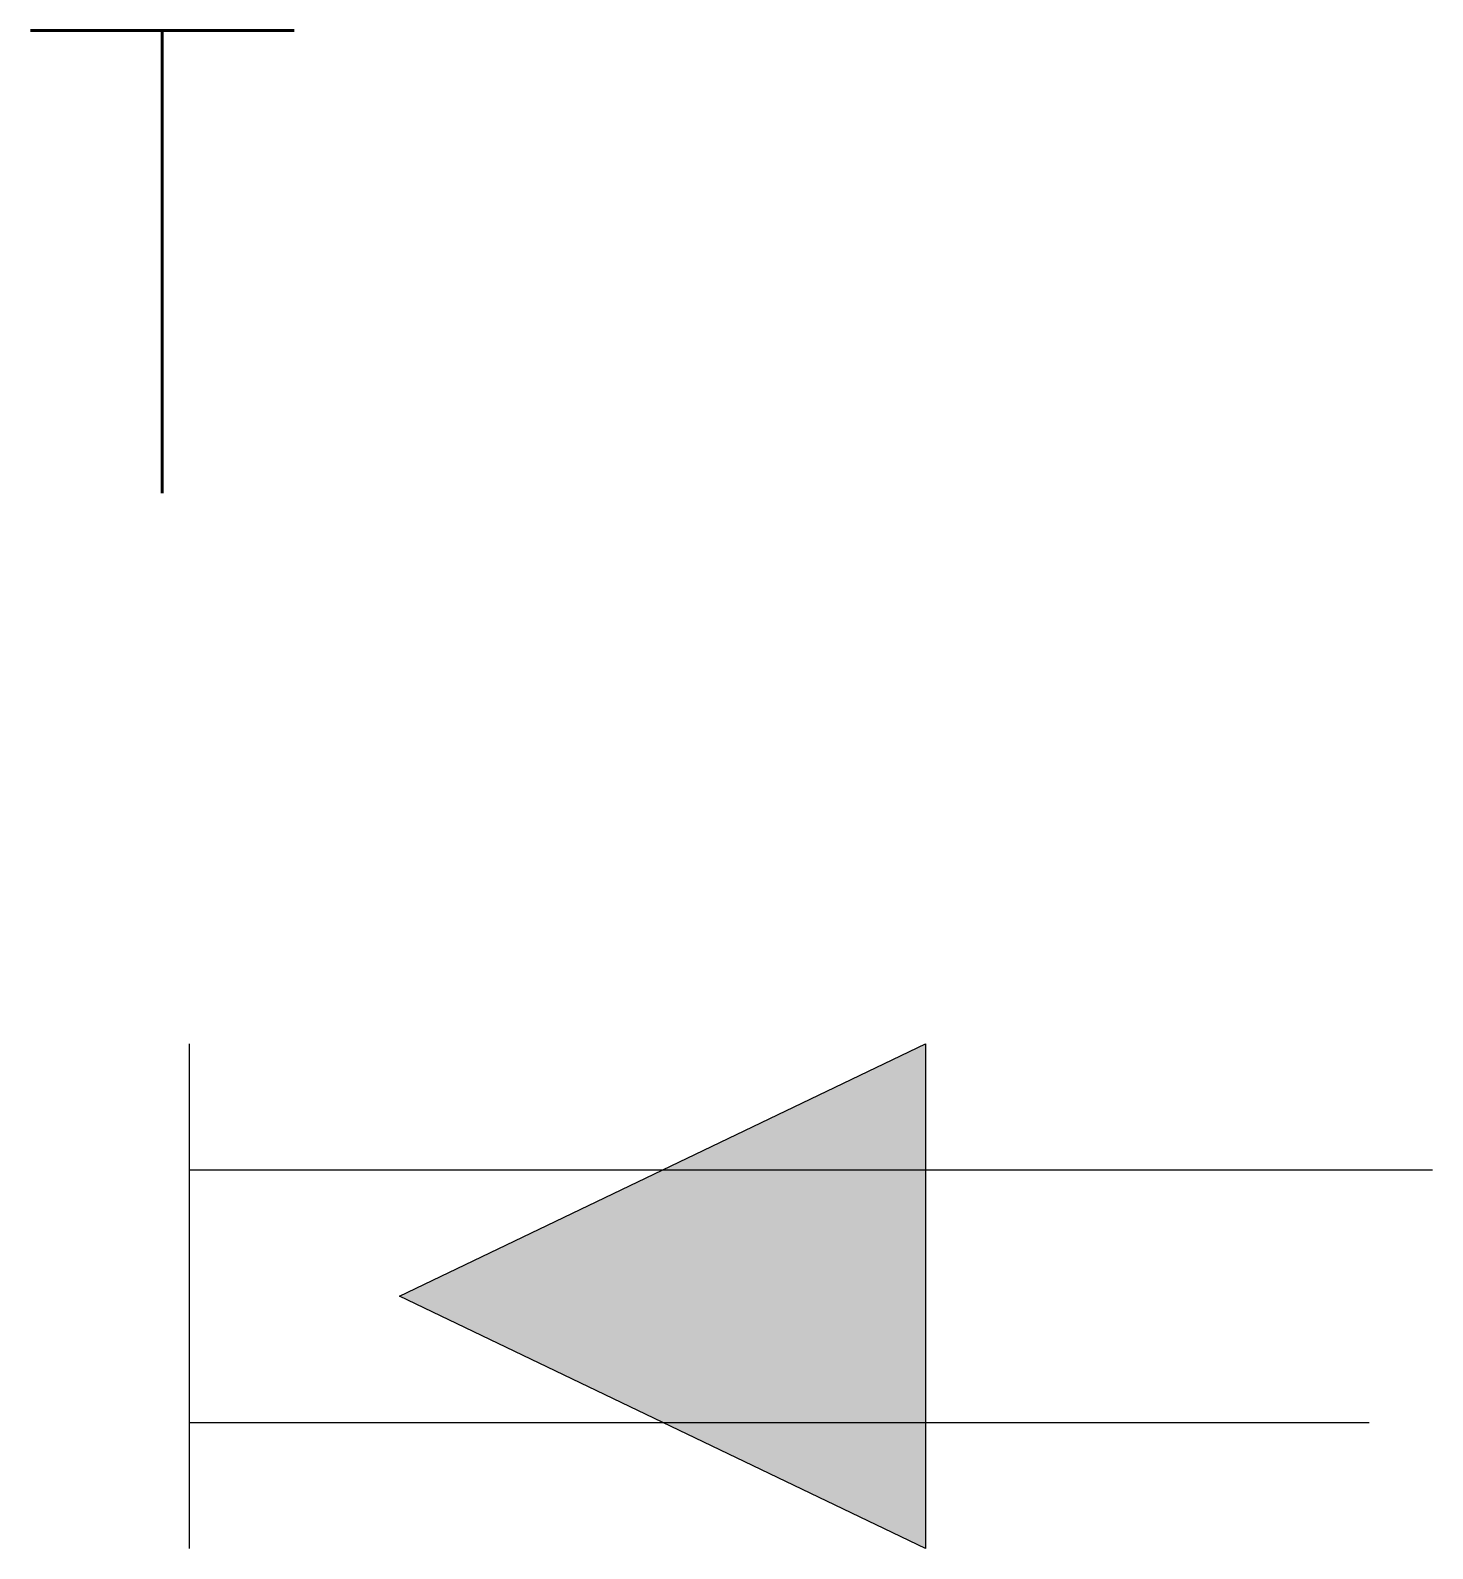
# Model space of a CAD drawing. Extents: x 24.24 to 30.91, y 31.8 to 39.02.
import ezdxf
from ezdxf.enums import TextEntityAlignment as Align

# ---------------------------------------------------------------- set-up
doc = ezdxf.new("R2010")
doc.units = 0
doc.header["$LTSCALE"] = 6
doc.linetypes.add('DASHED', pattern=[0])
doc.layers.add('1', color=8, linetype='CONTINUOUS')
doc.layers.add('10', color=8, linetype='DASHED')
doc.styles.get("Standard").update_dxf_attribs({"font": 'simplex', "width": 0.85})

msp = doc.modelspace()

# ---------------------------------------------------------------- linework, layer by layer
at = {"layer": '1', "color": 0}
for p, q in [((25, 34.2), (25, 31.8)), ((26, 33), (28.5, 34.2)), ((28.5, 34.2), (28.5, 31.8)), ((25, 33.6), (30.9116, 33.6)), ((28.5, 31.8), (26, 33)), ((25, 32.4), (30.6093, 32.4))]:
    msp.add_line(p, q, dxfattribs=at)
msp.add_solid([(26, 33), (28.5, 34.2), (28.5, 31.8)], dxfattribs=at)

# ---------------------------------------------------------------- texts
at = {"layer": '10', "color": 0, "width": 0.95}
msp.add_attdef('T', text='', height=2.2, dxfattribs=at).set_placement((25.5883, 36.8164), align=Align.RIGHT)

doc.saveas('drawing.dxf')
